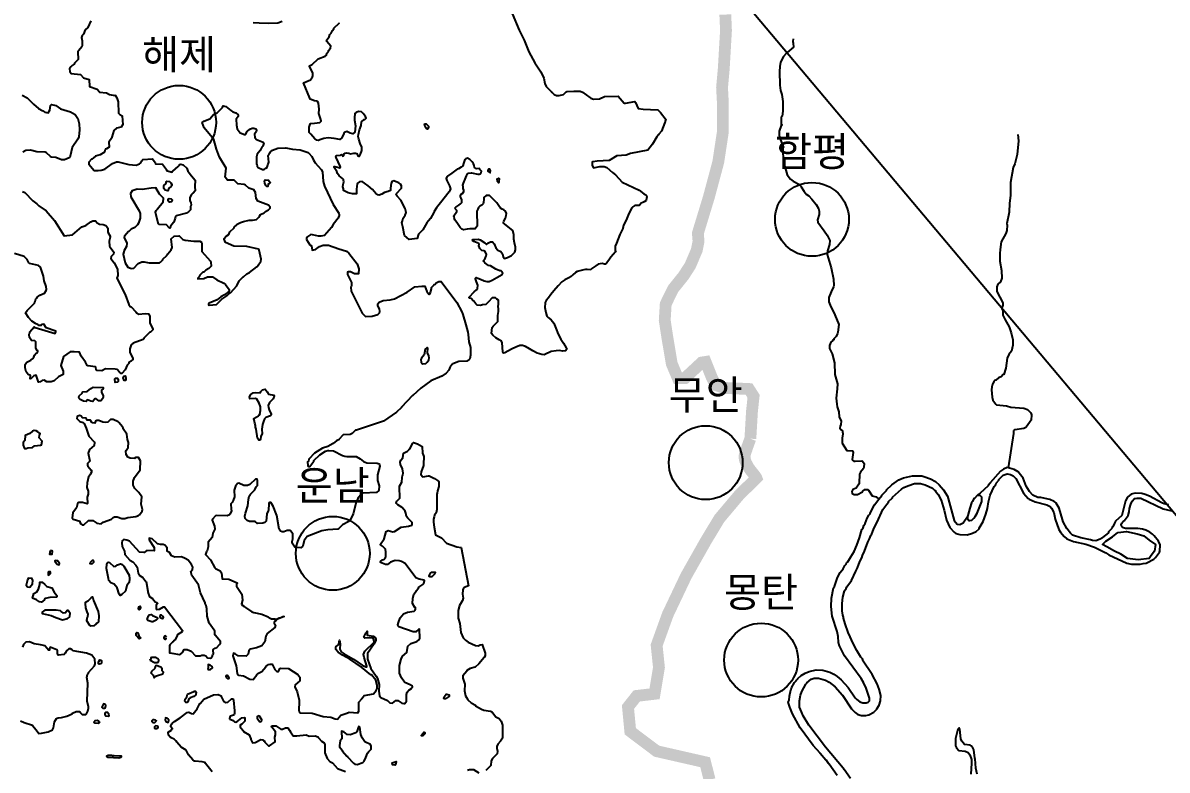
# Model space of a CAD drawing. Header units: millimetres. Extents: x -19392 to 580976, y -49129 to 736091.
# Drawn here: x 129268 to 168029, y 155835 to 181143 of the extents above; entities that cross this region are included whole.
import ezdxf
from ezdxf.enums import TextEntityAlignment as Align

# ---------------------------------------------------------------- set-up
doc = ezdxf.new("R2010")
doc.units = ezdxf.units.MM
for name, color, linetype in [('2121', 7, 'Continuous'), ('2122', 7, 'Continuous'), ('2411', 7, 'Continuous'), ('AWS', 4, 'Continuous'), ('AWS명', 2, 'Continuous'), ('MAIN-RIVER', 5, 'Continuous'), ('티센', 6, 'Continuous')]:
    doc.layers.add(name, color=color, linetype=linetype)
doc.styles.get("Standard").update_dxf_attribs({"font": ''})
doc.styles.get('Standard').set_extended_font_data('Gulim')

msp = doc.modelspace()

# ---------------------------------------------------------------- linework, layer by layer
at = {"layer": '2121', "color": 7}
for points in [[(145845, 181460), (146080, 180893), (146246, 180558), (146412, 180157), (146612, 179788), (146812, 179487), (146912, 179273), (146945, 179095), (146989, 178992), (147165, 178818), (147172, 178799), (147190, 178793), (147262, 178716), (147344, 178684), (147437, 178684), (147581, 178722), (147670, 178812), (147694, 178821), (147932, 178830), (148144, 178826), (148225, 178795), (148477, 178612), (148513, 178590), (148600, 178562), (148800, 178575), (148975, 178655), (149431, 178657), (149642, 178429), (149686, 178429), (149993, 178484), (150024, 178446), (150111, 178246), (150279, 178221), (150773, 178201), (150873, 178104), (151060, 177862), (151029, 177819), (151022, 177781), (151022, 177781), (151010, 177769), (150897, 177475), (150809, 177369), (150802, 177349), (150739, 177283), (150602, 177033), (150438, 176833), (149852, 176722), (149702, 176660), (149388, 176636), (149132, 176477), (148726, 176458), (148576, 176441), (148551, 176420), (148550, 176315), (148600, 176238), (148813, 176275), (148963, 176275), (149044, 176250), (149237, 176075), (149343, 175992), (149567, 175748), (150148, 175479), (150304, 175349), (150372, 175321), (150393, 175295), (150403, 175253), (150403, 175253), (150403, 175253), (150386, 175133), (150374, 175111), (150315, 175085), (150267, 175058), (150216, 175036), (150165, 174978), (150136, 174954), (149995, 174957), (149932, 174918), (149893, 174879), (149800, 174683), (149710, 174458), (149617, 174289), (149617, 174289), (149593, 174180), (149593, 174180), (149490, 173974), (149373, 173679), (149327, 173579), (149336, 173443), (149353, 173407), (149339, 173383), (149261, 173303), (149185, 173211), (149120, 173104), (149037, 173003), (148993, 172971), (148969, 172969), (148894, 172996), (148826, 172984), (148760, 172974), (148678, 172914), (148547, 172822), (148491, 172781), (148386, 172793), (148331, 172791), (148265, 172777), (148139, 172741), (148047, 172724), (147993, 172690), (147901, 172615), (147843, 172550), (147760, 172513), (147629, 172436), (147527, 172371), (147405, 172232), (147249, 172072), (147151, 171949), (147068, 171835), (146998, 171735), (146957, 171668), (146957, 171611), (146954, 171544), (146951, 171502), (146951, 171502), (146987, 171329), (147012, 171208), (147061, 171161), (147167, 171081), (147249, 170973), (147318, 170802), (147398, 170600), (147493, 170427), (147578, 170295), (147670, 170138), (147693, 170089), (147655, 170037), (147551, 170019), (147448, 170048), (147329, 170030), (147159, 170010), (147097, 169984), (147014, 169941), (146932, 169905), (146844, 169907), (146684, 169962), (146547, 170032), (146426, 170105), (146292, 170182), (146194, 170211), (146101, 170214), (145970, 170163), (145846, 170098), (145696, 170021), (145598, 169965), (145598, 169965), (145538, 169957), (145523, 170006), (145508, 170308), (145477, 170363), (145397, 170412), (145294, 170471), (145186, 170562), (145145, 170624), (145161, 170823), (145202, 170872), (145360, 171031), (145361, 171233), (145382, 171372), (145379, 171465), (145372, 171517), (145372, 171517), (145372, 171517), (145382, 171643), (145375, 171746), (145326, 171791), (145275, 171827), (145164, 171827), (145045, 171693), (144954, 171600), (144838, 171590), (144768, 171575), (144657, 171581), (144608, 171622), (144539, 171715), (144523, 171728), (144456, 171808), (144402, 171819), (144382, 171837), (144376, 171845), (144387, 171857), (144558, 172035), (144630, 172102), (144666, 172148), (144666, 172148), (144680, 172262), (144638, 172376), (144603, 172474), (144600, 172500), (144621, 172518), (144677, 172497), (144773, 172458), (144894, 172401), (144979, 172383), (145059, 172382), (145168, 172426), (145328, 172518), (145501, 172619), (145524, 172668), (145501, 172709), (145468, 172740), (145421, 172745), (145292, 172805), (145110, 172917), (145040, 172930), (144916, 173013), (144878, 173056), (144873, 173100), (144924, 173165), (144963, 173258), (144974, 173301), (144930, 173395), (144886, 173428), (144814, 173436), (144752, 173501), (144711, 173594), (144711, 173594), (144724, 173643), (144709, 173666), (144546, 173744), (144500, 173773), (144510, 173801), (144565, 173811), (144694, 173821), (144763, 173795), (144918, 173689), (144975, 173640), (145042, 173689), (145114, 173727), (145181, 173732), (145233, 173662), (145284, 173523), (145359, 173442), (145454, 173398), (145511, 173321), (145541, 173215), (145580, 173166), (145681, 173194), (145825, 173263), (145929, 173379), (145955, 173451), (145955, 173547), (145922, 173689), (145901, 173821), (145902, 173960), (145863, 174112), (145820, 174144), (145820, 174144), (145583, 174338), (145552, 174358), (145544, 174384), (145562, 174431), (145619, 174531), (145638, 174622), (145653, 174691), (145615, 174764), (145563, 174813), (145504, 174834), (145447, 174865), (145396, 174942), (145321, 175043), (145198, 175172), (145077, 175292), (144958, 175297), (144888, 175228), (144878, 175166), (144872, 175067), (144859, 175018), (144815, 174970), (144743, 174931), (144704, 174892), (144678, 174830), (144650, 174766), (144650, 174766), (144656, 174257), (144612, 174196), (144584, 174172), (144403, 174165), (144320, 174160), (144191, 174137), (144132, 174156), (144078, 174218), (143988, 174352), (143906, 174471), (143875, 174556), (143870, 174613), (143966, 174750), (143971, 174783), (143919, 174837), (143917, 174876), (143930, 174899), (144031, 174969), (144098, 175015), (144134, 175059), (144134, 175149), (144119, 175201), (144096, 175250), (144091, 175284), (144119, 175338), (144166, 175379), (144200, 175428), (144208, 175482), (144187, 175529), (144179, 175593), (144174, 175645), (144174, 175645), (144193, 175717), (144250, 175851), (144299, 175965), (144335, 176032), (144359, 176055), (144462, 176068), (144679, 176021), (144728, 176015), (144759, 176028), (144795, 176072), (144803, 176121), (144764, 176167), (144736, 176206), (144633, 176201), (144596, 176217), (144571, 176243), (144550, 176307), (144530, 176367), (144489, 176442), (144411, 176514), (144329, 176556), (144270, 176540), (144236, 176520), (144218, 176453), (144194, 176375), (144171, 176306), (144119, 176252), (144026, 176205), (143982, 176185), (143795, 176058), (143651, 175948), (143627, 175931), (143604, 175877), (143627, 175807), (143717, 175629), (143757, 175525), (143730, 175471), (143703, 175418), (143414, 175049), (143283, 174878), (143195, 174751), (143185, 174724), (143134, 174620), (143080, 174513), (143013, 174436), (142956, 174369), (142956, 174369), (142816, 174133), (142671, 173988), (142623, 173838), (142359, 173806), (142193, 173940), (142144, 174235), (142107, 174375), (142107, 174375), (142128, 174435), (142155, 174529), (142155, 174529), (142219, 174636), (142256, 174723), (142219, 174854), (142066, 175136), (141945, 175278), (141908, 175318), (141929, 175365), (142097, 175546), (142097, 175626), (142057, 175677), (142003, 175727), (141910, 175758), (141832, 175788), (141779, 175771), (141742, 175714), (141721, 175540), (141718, 175466), (141647, 175433), (141519, 175393), (141425, 175343), (141335, 175313), (141288, 175316), (141221, 175363), (141114, 175498), (140967, 175629), (140843, 175717), (140762, 175767), (140668, 175757), (140628, 175727), (140615, 175717), (140594, 175680), (140594, 175680), (140578, 175617), (140567, 175496), (140570, 175358), (140547, 175348), (140439, 175348), (140285, 175382), (140151, 175450), (140128, 175463), (140124, 175520), (140111, 175591), (140121, 175668), (140135, 175755), (140132, 175816), (140132, 175839), (140095, 175869), (139985, 175960), (139931, 176038), (139905, 176108), (139811, 176243), (139808, 176259), (139818, 176276), (139831, 176283), (139975, 176242), (140002, 176229), (140016, 176239), (140026, 176269), (140019, 176292), (139882, 176585), (139866, 176615), (139882, 176642), (139896, 176655), (139896, 176655), (140023, 176661), (140043, 176678), (140070, 176681), (140097, 176641), (140120, 176628), (140141, 176651), (140144, 176678), (140154, 176705), (140181, 176728), (140245, 176741), (140305, 176735), (140369, 176711), (140423, 176724), (140480, 176734), (140530, 176731), (140577, 176714), (140617, 176643), (140647, 176633), (140674, 176633), (140704, 176693), (140748, 176824), (140755, 176928), (140695, 177062), (140645, 177203), (140625, 177297), (140642, 177361), (140676, 177522), (140727, 177673), (140744, 177790), (140825, 177871), (140825, 177871), (140855, 177872), (140895, 177916), (140869, 177976), (140795, 178074), (140741, 178134), (140634, 178138), (140554, 178111), (140510, 178078), (140496, 177930), (140496, 177848), (140496, 177848), (140539, 177653), (140515, 177442), (140448, 177388), (140354, 177412), (140237, 177469), (140166, 177433), (140139, 177396), (140075, 177248), (140005, 177195), (139810, 177226), (139612, 177253), (139468, 177230), (139327, 177177), (139280, 177163), (139230, 177167), (139159, 177221), (139086, 177295), (139026, 177375), (138969, 177432), (138966, 177530), (138969, 177610), (138983, 177684), (139006, 177734), (139143, 177742), (139330, 177767), (139368, 177817), (139362, 177874), (139294, 178073), (139306, 178217), (139282, 178424), (139251, 178483), (139239, 178489), (139145, 178499), (139001, 178558), (138992, 178598), (138771, 179118), (139009, 179212), (139084, 179311), (139091, 179355), (139085, 179455), (138973, 179661), (138973, 179687), (139067, 179730), (139267, 179923), (139511, 180017), (139549, 180050), (139555, 180097), (139622, 180189), (139622, 180207), (139685, 180282), (139700, 180350), (139568, 180507), (139556, 180528), (139563, 180573), (139563, 180573), (139638, 180672), (139668, 180745), (139709, 180798), (139751, 180885), (139803, 180937), (139807, 180966), (139982, 181133), (139982, 181146)], [(131565, 181211), (131465, 180987), (131382, 180904), (131320, 180762), (131320, 180762), (131277, 180718), (131251, 180643), (131274, 180533), (131278, 180375), (131270, 180337), (131159, 180213), (131126, 180162), (131137, 179908), (131022, 179778), (131005, 179744), (130937, 179704), (130893, 179660), (130849, 179588), (130861, 179494), (130905, 179431), (131223, 179394), (131323, 179280), (131511, 179230), (131523, 178990), (131784, 178898), (131865, 178807), (131865, 178795), (132096, 178779), (132203, 178722), (132384, 178685), (132396, 178690), (132396, 178690), (132396, 178690), (132450, 178608), (132496, 178465), (132507, 178090), (132551, 178044), (132632, 177996), (132647, 177840), (132647, 177840), (132656, 177703), (132594, 177615), (132439, 177577), (132349, 177503), (132280, 177272), (132280, 177248), (132180, 177098), (132186, 176936), (132104, 176873), (132067, 176870), (132055, 176855), (132035, 176767), (131890, 176678), (131729, 176624), (131658, 176577), (131606, 176529), (131592, 176527), (131504, 176424), (131503, 176356), (131684, 176142), (131814, 176139), (131918, 176156), (132047, 176192), (132303, 176379), (132434, 176441), (132499, 176434), (132499, 176434), (132853, 176352), (133103, 176326), (133222, 176364), (133265, 176401), (133295, 176474), (133329, 176517), (133660, 176541), (133747, 176415), (133765, 176366), (133997, 176362), (134130, 176173), (134134, 176143), (134314, 176086), (134333, 176117), (134346, 176117), (134530, 176278), (134571, 176324), (134578, 176348), (134615, 176357), (134703, 176335), (134827, 176220), (134853, 176125), (134908, 176050), (134908, 176038), (134921, 176035), (135101, 175816), (135091, 175602), (135100, 175453), (135037, 175377), (135025, 175377), (134975, 175329), (134975, 175329), (134925, 175228), (134925, 175122), (134962, 175047), (134968, 174979), (134962, 174931), (134949, 174919), (134943, 174816), (134880, 174741), (134811, 174700), (134461, 174605), (134436, 174580), (134430, 174529), (134385, 174399), (134312, 174318), (134263, 174249), (134241, 174193), (134228, 174196), (134129, 174306), (133879, 174316), (133860, 174331), (133767, 174673), (133761, 174731), (133786, 174794), (133824, 174831), (133824, 174844), (134025, 175081), (134036, 175179), (134031, 175206), (133900, 175344), (133775, 175556), (133613, 175544), (133313, 175502), (133144, 175514), (132970, 175455), (132913, 175359), (132925, 175246), (133206, 174777), (133236, 174683), (133236, 174533), (133179, 174358), (133148, 174302), (133060, 174215), (132941, 174153), (132858, 174073), (132846, 174073), (132709, 173922), (132697, 173878), (132784, 173678), (132783, 173572), (132696, 173435), (132670, 173310), (132732, 173016), (132826, 172872), (132910, 172834), (132963, 172825), (133032, 172833), (133176, 172999), (133295, 173052), (133379, 173046), (133551, 173014), (133894, 173016), (133894, 173016), (133929, 173035), (134006, 173118), (134012, 173137), (134139, 173265), (134139, 173278), (134171, 173301), (134179, 173323), (134290, 173455), (134320, 173530), (134296, 173824), (134396, 173914), (134559, 173936), (134684, 173811), (134770, 173786), (135059, 173748), (135259, 173750), (135314, 173712), (135333, 173672), (135333, 173396), (135613, 173087), (135638, 173040), (135644, 172902), (135562, 172827), (135463, 172773), (135394, 172703), (135368, 172703), (135262, 172597), (135231, 172529), (135199, 172497), (135199, 172479), (135393, 172487), (135393, 172487), (135524, 172546), (135687, 172540), (135836, 172439), (136080, 172332), (136130, 172279), (136253, 172109), (136261, 172079), (136242, 172044), (136097, 171930), (135972, 171864), (135847, 171765), (135584, 171652), (135559, 171615), (135559, 171597), (135584, 171587), (135704, 171588), (135822, 171608), (136010, 171783), (136180, 171897), (136229, 171950), (136304, 171995), (136511, 172237), (136592, 172407), (136731, 172547), (136743, 172547), (136860, 172640), (136944, 172690), (137190, 172877), (137259, 172957), (137259, 172970), (137331, 173066), (137331, 173066), (137338, 173142), (137270, 173448), (137245, 173479), (136858, 173574), (136414, 173582), (136134, 173707), (136134, 173707), (136084, 173820), (136084, 173845), (136159, 173917), (136240, 173976), (136284, 174070), (136428, 174200), (136428, 174225), (136510, 174306), (136529, 174312), (136529, 174325), (136635, 174387), (136744, 174418), (136938, 174457), (137050, 174459), (137179, 174479), (137266, 174560), (137279, 174601), (137317, 174657), (137439, 174715), (137482, 174751), (137592, 174809), (137649, 174866), (137649, 174903), (137592, 174972), (137231, 175104), (137174, 175192), (137144, 175398), (137094, 175492), (136919, 175542), (136813, 175649), (136813, 175649), (136763, 175671), (136544, 175693), (136420, 175813), (136195, 175819), (136126, 175912), (136152, 176220), (135934, 176595), (135828, 176869), (135736, 177195), (135412, 177592), (135337, 177771), (135394, 177814), (135600, 177889), (135725, 178039), (135738, 178039), (135763, 178067), (135844, 178095), (136033, 178282), (136058, 178331), (136145, 178313), (136307, 178174), (136377, 178133), (136482, 178093), (136563, 178024), (136556, 177973), (136494, 177887), (136500, 177675), (136530, 177556), (136630, 177423), (136780, 177364), (136811, 177361), (136811, 177361), (136861, 177461), (136955, 177545), (137036, 177579), (137089, 177575), (137155, 177554), (137186, 177494), (137175, 177454), (137117, 177373), (137130, 177266), (137185, 177191), (137410, 177100), (137435, 177069), (137396, 176969), (137361, 176933), (137301, 176822), (137203, 176691), (137178, 176610), (137177, 176354), (137190, 176360), (137202, 176291), (137243, 176243), (137383, 176175), (137446, 176178), (137502, 176225), (137527, 176235), (137554, 176292), (137565, 176351), (137578, 176363), (137596, 176428), (137572, 176646), (137597, 176671), (137597, 176671), (137628, 176740), (137647, 176747), (137659, 176775), (137722, 176831), (137903, 176902), (138173, 176914), (138173, 176914), (138404, 176863), (138666, 176838), (138928, 176756), (138959, 176734), (139053, 176621), (139109, 176493), (139165, 176408), (139371, 176173), (139414, 176098), (139438, 175773), (139487, 175611), (139780, 174994), (139966, 174693), (139982, 174641), (139981, 174592), (139969, 174592), (139947, 174528), (139778, 174310), (139728, 174210), (139491, 173945), (139362, 173919), (139277, 173918), (139079, 173970), (139027, 173975), (138891, 173880), (138871, 173856), (138871, 173807), (138989, 173628), (139045, 173593), (139070, 173449), (139070, 173449), (139176, 173462), (139316, 173570), (139439, 173617), (139619, 173617), (139973, 173490), (140231, 173411), (140307, 173340), (140307, 173340), (140307, 173340), (140587, 172983), (140643, 172809), (140642, 172646), (140498, 172646), (140361, 172709), (140299, 172709), (140267, 172697), (140267, 172622), (140404, 172346), (140404, 172252), (140391, 172203), (140379, 172190), (140391, 172059), (140391, 172059), (140764, 171314), (140858, 171208), (140871, 171202), (141095, 171207), (141289, 171263), (141351, 171319), (141364, 171363), (141346, 171457), (141290, 171557), (141290, 171625), (141340, 171679), (141478, 171744), (141709, 171758), (141852, 171802), (142285, 172022), (142548, 172204), (142779, 172231), (142879, 172231), (142953, 172043), (143022, 171952), (143040, 171952), (143072, 172015), (143110, 172134), (143115, 172184), (143203, 172270), (143203, 172283), (143229, 172295), (143266, 172336), (143360, 172389), (143441, 172386), (143964, 171675), (143964, 171675), (144138, 171362), (144176, 171263), (144274, 170921), (144337, 170669), (144355, 170587), (144374, 170343), (144436, 170143), (144435, 169893), (144407, 169766), (144391, 169737), (144309, 169688), (144041, 169676), (143834, 169598), (143809, 169570), (143790, 169563), (143790, 169551), (143759, 169520), (143727, 169472), (143696, 169376), (143608, 169277), (143458, 169177), (143090, 169022), (142751, 168773), (142482, 168526), (142470, 168526), (142096, 168132), (142091, 168114), (141925, 167953), (141483, 167653), (140566, 167343), (140541, 167344), (140428, 167239), (140352, 167203), (140115, 167187), (139969, 167033), (139969, 167020), (139906, 166996), (139780, 166898), (139597, 166793), (139421, 166734), (139144, 166575), (138960, 166371), (138941, 166296), (138915, 166272), (138926, 166152), (138944, 166114), (138994, 166123), (139128, 166294), (139128, 166318), (139331, 166516), (139520, 166632), (139520, 166632), (139601, 166659), (139634, 166660), (139795, 166654), (140099, 166496), (140175, 166471), (140242, 166460), (140561, 166462), (140689, 166383), (140809, 166291), (140920, 166246), (141270, 166228), (141339, 166203), (141351, 166181), (141357, 166127), (141284, 165835), (141276, 165647), (141335, 165459), (141321, 165304), (141251, 165232), (140789, 165210), (140750, 165185), (140717, 165170), (140624, 165069), (140618, 165031), (140556, 164909), (140461, 164515), (140371, 164322), (140314, 164254), (140094, 164138), (139967, 164015), (139935, 163997), (139935, 163997), (139598, 163976), (139391, 163941), (138895, 163748), (138793, 163611), (138747, 163424), (138684, 163366), (138557, 163371), (138478, 163390), (138393, 163516), (138387, 163573), (138413, 163666), (138415, 163835), (138335, 163936), (138311, 163949), (138223, 163956), (138110, 163908), (138047, 163909), (137997, 163931), (137955, 163991), (137867, 164454), (137746, 164774), (137673, 164894), (137623, 164895), (137604, 164864), (137588, 164627), (137575, 164614), (137537, 164514), (137509, 164265), (137464, 164219), (137402, 164201), (137221, 164191), (137221, 164191), (137134, 164257), (136940, 164260), (136865, 164286), (136818, 164332), (136797, 164355), (136786, 164431), (136804, 164536), (136884, 164786), (136909, 165001), (136939, 165110), (136977, 165184), (137122, 165326), (137174, 165426), (137212, 165475), (137218, 165640), (137202, 165684), (137146, 165688), (136956, 165510), (136874, 165473), (136750, 165475), (136588, 165548), (136538, 165545), (136468, 165453), (136423, 165322), (136432, 165091), (136393, 164961), (136357, 164898), (136316, 164855), (136327, 164668), (136339, 164611), (136294, 164512), (136294, 164512), (136262, 164481), (136186, 164451), (135843, 164461), (135793, 164444), (135691, 164333), (135685, 164304), (135763, 164100), (135768, 163994), (135704, 163858), (135677, 163714), (135550, 163554), (135543, 163528), (135548, 163397), (135507, 163260), (135489, 163234), (135457, 163136), (135618, 162959), (135770, 162691), (135795, 162663), (135950, 162583), (135993, 162517), (136015, 162316), (136240, 162301), (136526, 162182), (136532, 162153), (136506, 162117), (136506, 162060), (136690, 161796), (136706, 161595), (136679, 161464), (136710, 161414), (136710, 161414), (136728, 161407), (136741, 161384), (136775, 161371), (136804, 161340), (137020, 161197), (137097, 161173), (137368, 161118), (137579, 161026), (137595, 161006), (137685, 160957), (137799, 160956), (137849, 160952), (137856, 160952), (137903, 160965), (137949, 160987), (137956, 160990), (138002, 161009), (138049, 161027), (138075, 161038), (138117, 161040), (137865, 160939), (137847, 160904), (137790, 160869), (137783, 160850), (137784, 160809), (137826, 160749), (137800, 160663), (137541, 160466), (137502, 160373), (137469, 160179), (137360, 160046), (137360, 160046), (137187, 159973), (136972, 159936), (136921, 159874), (136901, 159761), (136831, 159691), (136556, 159700), (136457, 159774), (136401, 159793), (136381, 159700), (136465, 159430), (136496, 159367), (136530, 159110), (136567, 159054), (136747, 159033), (136952, 158915), (137065, 158904), (137191, 159065), (137192, 159077), (137224, 159105), (137362, 159175), (137501, 159329), (137501, 159342), (137590, 159415), (137642, 159426), (137715, 159423), (137800, 159245), (137875, 159171), (137931, 159180), (137976, 159273), (137994, 159292), (138270, 159282), (138270, 159282), (138585, 159078), (138652, 158987), (138651, 158858), (138493, 158723), (138486, 158654), (138565, 158484), (138624, 158209), (138630, 158152), (138620, 157865), (138625, 157815), (138656, 157771), (139068, 157759), (139441, 157655), (139704, 157627), (139850, 157571), (139921, 157555), (140042, 157697), (140242, 157769), (140319, 157793), (140618, 157780), (140650, 157826), (140647, 158139), (140755, 158244), (140766, 158276), (140831, 158367), (141144, 158420), (141240, 158531), (141265, 158594), (141273, 158712), (141219, 158879), (141074, 159059), (141074, 159059), (141059, 159062), (140736, 159323), (140341, 159588), (140093, 159731), (139952, 159830), (139874, 159918), (139865, 160011), (139933, 160068), (139947, 160075), (139976, 160112), (139996, 160234), (140013, 160110), (140005, 159932), (140050, 159842), (140147, 159770), (140314, 159683), (140467, 159587), (140757, 159387), (140888, 159332), (140925, 159329), (140925, 159354), (140826, 159647), (140812, 159755), (140851, 159861), (141165, 160166), (141156, 160244), (141113, 160301), (141013, 160320), (140856, 160308), (140819, 160339), (140885, 160477), (140885, 160477), (140929, 160543), (140926, 160410), (141132, 160370), (141185, 160334), (141225, 160281), (141224, 160237), (141171, 160114), (140937, 159784), (140941, 159597), (141051, 159275), (141234, 159021), (141277, 158937), (141336, 158736), (141321, 158505), (141350, 158354), (141399, 158296), (141616, 158198), (141696, 158113), (141790, 158106), (141898, 158191), (141967, 158197), (142103, 158107), (142172, 158088), (142209, 158088), (142266, 158167), (142261, 158395), (142283, 158480), (142337, 158542), (142433, 158597), (142446, 158622), (142472, 158640), (142472, 158640), (142472, 158665), (142461, 158681), (142387, 158726), (142212, 158800), (142212, 158812), (142199, 158816), (142089, 158964), (142022, 159121), (142025, 159377), (142083, 159598), (142123, 159694), (142275, 159818), (142309, 160029), (142410, 160128), (142611, 160194), (142668, 160234), (142718, 160300), (142707, 160612), (142669, 160600), (142578, 160513), (142491, 160515), (141999, 160683), (141977, 160709), (141969, 160752), (141988, 160833), (142052, 160995), (142161, 161124), (142299, 161186), (142524, 161220), (142559, 161254), (142569, 161288), (142569, 161288), (142563, 161345), (142551, 161345), (142471, 161477), (142473, 161652), (142506, 161789), (142592, 161900), (142592, 161912), (142666, 161999), (142684, 162036), (142817, 162116), (142855, 162156), (142875, 162253), (142856, 162268), (142687, 162299), (142583, 162344), (142220, 162830), (142090, 162900), (142015, 162926), (141878, 162934), (141721, 162874), (141620, 162800), (141551, 162801), (141383, 162866), (141383, 162903), (141447, 162952), (141498, 162970), (141556, 163037), (141567, 163063), (141565, 163212), (141547, 163314), (141447, 163418), (141447, 163418), (141385, 163466), (141385, 163485), (141506, 163663), (141578, 163911), (141594, 163929), (141640, 163947), (141802, 163910), (141853, 163915), (142080, 164065), (142336, 164097), (142443, 164132), (142455, 164145), (142450, 164217), (142306, 164367), (142259, 164429), (142242, 164541), (142218, 164601), (142113, 164731), (141975, 164820), (141921, 164867), (141915, 164899), (141935, 164945), (142042, 165044), (142023, 165432), (142029, 165456), (142106, 165587), (142117, 165745), (142132, 165815), (142144, 165827), (142152, 165891), (142124, 166037), (142124, 166037), (142057, 166181), (142045, 166268), (142072, 166337), (142135, 166411), (142156, 166573), (142300, 166640), (142351, 166689), (142351, 166702), (142376, 166714), (142479, 166912), (142498, 166931), (142635, 166886), (142790, 166790), (142805, 166571), (142848, 166452), (142844, 166196), (142837, 166152), (142760, 165941), (142752, 165848), (142820, 165771), (143011, 165806), (143027, 165800), (143213, 165710), (143343, 165616), (143362, 165590), (143353, 165437), (143312, 165289), (143305, 165220), (143287, 165178), (143293, 164665), (143267, 164553), (143267, 164553), (143217, 164473), (143196, 164417), (143183, 164329), (143181, 164230), (143198, 164061), (143245, 163803), (143450, 163702), (143616, 163518), (143964, 163401), (144114, 163380), (144366, 162077), (144221, 162023), (144190, 161992), (144170, 161944), (144163, 161799), (144186, 161654), (144157, 161579), (144064, 161412), (144018, 161245), (144014, 160976), (144069, 160800), (144101, 160500), (144180, 160318), (144267, 160234), (144356, 160166), (144602, 160050), (144690, 160049), (144759, 160082), (144827, 160085), (144933, 159794), (144923, 159708), (144923, 159708), (144891, 159653), (144708, 159437), (144593, 159325), (144417, 159274), (144304, 159207), (144304, 159185), (144170, 159030), (144169, 158949), (144236, 158749), (144233, 158524), (144262, 158354), (144292, 158289), (144341, 158216), (144458, 158109), (144597, 158033), (144603, 158017), (144805, 157899), (144880, 157866), (145111, 157835), (145142, 157822), (145156, 157794), (145176, 157783), (145290, 157642), (145401, 157587), (145469, 157495), (145511, 157352), (145518, 156920), (145451, 156821), (145359, 156716), (145326, 156635), (145326, 156578), (145326, 156578), (145348, 156478), (145336, 156391), (145171, 156231), (145133, 156150), (145124, 155994), (144946, 155817)], [(138046, 181187), (137906, 181133), (137589, 181122), (137267, 181133), (137068, 181144)], [(144722, 155728), (144548, 155846), (144392, 155848), (144335, 155824)]]:
    msp.add_lwpolyline(points, dxfattribs=at)
at = {"layer": '2122', "color": 7}
for points in [[(129241, 178690), (129416, 178609), (129475, 178553), (129475, 178553), (129622, 178387), (129797, 178247), (129949, 178165), (129949, 178165), (130008, 178122), (130120, 178102), (130183, 178190), (130202, 178340), (130240, 178377), (130383, 178346), (130539, 178232), (130884, 178132), (131038, 178038), (131135, 177907), (131174, 177728), (131186, 177519), (131186, 177519), (131162, 177282), (131124, 177208), (130942, 176926), (130872, 176632), (130854, 176588), (130835, 176570), (130679, 176508), (130576, 176508), (130385, 176583), (130238, 176596), (130204, 176615), (130073, 176740), (130018, 176759), (129742, 176773), (129524, 176835), (129368, 176823), (129261, 176762)], [(142874, 177721), (142930, 177727), (143005, 177646), (143011, 177599), (142973, 177546), (142936, 177552), (142892, 177621), (142874, 177721), (142874, 177721)], [(145022, 176171), (145016, 176126), (145060, 176084), (145095, 176068), (145108, 176132), (145089, 176183), (145045, 176193), (145032, 176180), (145022, 176171), (145022, 176171)], [(134287, 175607), (134213, 175543), (134175, 175456), (134088, 175474), (134038, 175537), (134038, 175635), (134107, 175693), (134132, 175771), (134145, 175783), (134233, 175774), (134283, 175722), (134314, 175667), (134314, 175630), (134287, 175607), (134287, 175607)], [(137608, 175695), (137581, 175678), (137563, 175603), (137532, 175606), (137512, 175619), (137463, 175701), (137457, 175788), (137476, 175822), (137588, 175815), (137645, 175735), (137644, 175722), (137608, 175695), (137608, 175695)], [(145381, 175729), (145343, 175774), (145337, 175856), (145356, 175859), (145381, 175884), (145400, 175877), (145395, 175765), (145381, 175729), (145381, 175729)], [(129251, 175436), (129339, 175399), (129601, 175117), (129738, 175017), (129812, 174941), (130056, 174778), (130336, 174453), (130666, 173933), (130954, 173963), (131266, 174232), (131404, 174281), (131567, 174406), (131636, 174437), (131730, 174436), (131785, 174374), (131867, 174330), (131987, 174314), (132073, 174283), (132104, 174255), (132141, 174186), (132141, 174054), (132222, 173917), (132222, 173880), (132190, 173748), (132203, 173586), (132221, 173545), (132221, 173545), (132346, 173379), (132339, 173304), (132258, 173229), (132252, 173167), (132357, 173020), (132469, 172804), (132481, 172586), (132456, 172492), (132736, 171941), (132854, 171603), (132903, 171541), (132935, 171525), (133097, 171356), (133097, 171343), (133122, 171330), (133122, 171318), (133196, 171277), (133415, 171302), (133528, 171289), (133565, 171214), (133565, 170977), (133670, 170782), (133670, 170745), (133588, 170670), (133570, 170664), (133369, 170464), (133369, 170439), (133348, 170420), (133001, 170296), (132938, 170234), (132894, 170103), (132894, 170103), (132889, 169979), (132993, 169791), (132993, 169728), (132971, 169723), (132938, 169687), (132861, 169635), (132861, 169610), (132798, 169548), (132729, 169391), (132617, 169267), (132598, 169269), (132539, 169310), (132467, 169399), (132398, 169417), (132072, 169429), (131942, 169355), (131786, 169365), (131755, 169388), (131736, 169482), (131724, 169494), (131467, 169526), (131443, 169538), (131388, 169655), (131238, 169854), (131187, 169985), (131001, 170006), (130866, 170001), (130866, 170001), (130645, 169848), (130555, 169535), (130636, 169346), (130636, 169234), (130479, 169160), (130329, 169022), (130229, 168985), (130079, 168986), (129992, 169042), (129923, 169035), (129853, 168986), (129798, 168977), (129717, 169208), (129636, 169190), (129551, 169093), (129520, 169087), (129523, 169205), (129442, 169237), (129374, 169325), (129342, 169459), (129340, 169531), (129349, 169574), (129386, 169637), (129406, 169656), (129537, 169724), (129606, 169780), (129643, 169818), (129656, 169893), (129722, 169958), (129763, 169974), (129775, 170033), (129756, 170043), (129756, 170043), (129701, 170124), (129707, 170230), (129701, 170346), (129670, 170377), (129557, 170386), (129489, 170487), (129483, 170593), (129489, 170631), (129508, 170649), (129508, 170674), (129646, 170852), (129652, 170830), (129684, 170830), (130358, 170622), (130383, 170681), (130383, 170700), (130355, 170716), (130052, 170810), (129978, 170936), (129915, 170923), (129890, 170892), (129821, 170892), (129773, 170927), (129701, 170955), (129696, 170966), (129572, 171036), (129453, 171167), (129360, 171324), (129412, 171397), (129661, 171654), (129668, 171691), (129668, 171691), (129686, 171710), (129705, 171793), (129749, 171835), (129749, 171848), (129837, 171923), (129999, 171991), (130062, 172079), (130068, 172116), (130056, 172210), (129988, 172404), (129969, 172567), (129869, 172873), (129792, 172926), (129495, 172998), (129472, 173017), (129408, 173131), (129314, 173230), (128989, 173337)], [(134261, 175084), (134312, 175093), (134337, 175142), (134300, 175173), (134219, 175180), (134181, 175158), (134181, 175139), (134225, 175080), (134261, 175084), (134261, 175084)], [(143017, 169867), (142979, 169972), (142986, 170121), (142970, 170137), (142951, 170137), (142898, 170097), (142867, 169903), (142773, 169785), (142754, 169741), (142760, 169647), (142790, 169609), (142822, 169591), (142917, 169612), (142966, 169653), (143016, 169731), (143035, 169793), (143017, 169867), (143017, 169867)], [(132497, 169039), (132497, 168992), (132478, 168973), (132391, 168964), (132379, 169086), (132403, 169108), (132473, 169114), (132496, 169075), (132497, 169039), (132497, 169039)], [(132754, 169112), (132760, 169047), (132747, 169035), (132697, 169035), (132666, 169123), (132673, 169161), (132686, 169176), (132729, 169185), (132754, 169112), (132754, 169112)], [(131570, 168334), (131452, 168373), (131408, 168323), (131321, 168326), (131214, 168383), (131171, 168423), (131167, 168467), (131178, 168508), (131278, 168607), (131290, 168645), (131446, 168663), (131571, 168763), (131647, 168800), (131991, 168799), (131984, 168750), (131928, 168705), (131927, 168637), (131987, 168509), (131990, 168472), (131978, 168425), (131908, 168344), (131845, 168344), (131752, 168412), (131702, 168406), (131633, 168319), (131570, 168334), (131570, 168334)], [(137168, 167381), (137146, 167455), (137146, 167507), (137128, 167582), (137099, 167700), (137087, 167718), (137087, 167749), (137250, 167831), (137275, 167855), (137301, 167909), (137301, 167959), (137319, 168011), (137313, 168136), (137276, 168262), (137189, 168399), (137145, 168421), (136951, 168409), (136946, 168477), (136989, 168556), (137064, 168618), (137144, 168624), (137302, 168618), (137320, 168630), (137327, 168653), (137383, 168720), (137470, 168742), (137541, 168650), (137589, 168567), (137764, 168529), (137776, 168501), (137751, 168410), (137751, 168410), (137626, 168286), (137582, 168186), (137587, 168114), (137612, 168032), (137675, 167895), (137675, 167864), (137656, 167830), (137493, 167780), (137450, 167736), (137415, 167642), (137387, 167546), (137367, 167378), (137367, 167378)], [(132669, 167426), (132586, 167526), (132516, 167608), (132500, 167630), (132331, 167708), (132237, 167712), (132150, 167624), (132081, 167612), (131975, 167618), (131837, 167675), (131769, 167675), (131731, 167648), (131700, 167588), (131631, 167594), (131606, 167607), (131563, 167682), (131450, 167691), (131407, 167751), (131288, 167764), (131228, 167834), (131182, 167842), (131107, 167808), (131100, 167740), (131194, 167646), (131307, 167603), (131348, 167578), (131414, 167415), (131414, 167415)], [(129595, 167312), (129499, 167236), (129342, 167169), (129334, 167001), (129283, 166926), (129282, 166845), (129311, 166745), (129324, 166732), (129384, 166732), (129440, 166750), (129599, 166763), (129656, 166819), (129866, 166836), (129894, 166850), (129921, 166974), (129822, 167088), (129832, 167178), (129847, 167205), (129849, 167231), (129777, 167296), (129713, 167327), (129650, 167338), (129595, 167312), (129595, 167312)], [(131414, 167415), (131504, 167145), (131683, 166955), (131694, 166927), (131687, 166833), (131523, 166698), (131483, 166573), (131536, 166298), (131461, 166224), (131460, 166155), (131471, 166127), (131576, 165994), (131589, 165991), (131594, 165929), (131558, 165871), (131558, 165852), (131492, 165767), (131446, 165568), (131437, 165406), (131480, 165280), (131478, 165180), (131446, 165080), (131456, 164868), (131443, 164853), (131282, 164895), (131162, 164894), (131143, 164884), (131118, 164859), (131079, 164716), (130958, 164550), (130937, 164375), (130937, 164375), (130968, 164331), (131192, 164269), (131197, 164231), (131228, 164171), (131278, 164148), (131328, 164145), (131492, 164293), (131642, 164284), (131772, 164198), (131915, 164181), (131985, 164230), (132274, 164339), (132324, 164389), (132369, 164416), (132462, 164418), (132624, 164359), (132717, 164358), (132824, 164394), (133099, 164422), (133181, 164461), (133219, 164486), (133314, 164606), (133321, 164663), (133274, 164839), (133301, 165088), (133197, 165239), (133055, 165372), (133007, 165486), (133009, 165616), (133048, 165741), (133238, 166001), (133238, 166001), (133255, 166306), (133188, 166427), (133088, 166422), (133055, 166391), (132906, 166405), (132825, 166435), (132764, 166519), (132759, 166638), (132766, 166663), (132835, 166756), (132850, 166936), (132814, 167037), (132792, 167213), (132669, 167396), (132669, 167426), (132669, 167426)], [(137367, 167378), (137378, 167228), (137333, 167148), (137313, 167036), (137282, 167008), (137263, 167005), (137213, 167074), (137168, 167381), (137168, 167381)], [(130195, 163211), (130204, 163278), (130248, 163278), (130260, 163247), (130246, 163143), (130184, 163141), (130195, 163211), (130195, 163211)], [(130431, 162927), (130362, 162936), (130350, 162924), (130356, 162892), (130429, 162807), (130498, 162793), (130505, 162837), (130461, 162900), (130456, 162922), (130431, 162927), (130431, 162927)], [(131539, 162829), (131582, 162823), (131623, 162832), (131668, 162879), (131662, 162931), (131618, 162935), (131562, 162880), (131539, 162829), (131539, 162829)], [(132171, 162321), (132102, 162660), (132110, 162810), (132136, 162860), (132160, 162874), (132199, 162872), (132353, 162726), (132422, 162737), (132478, 162793), (132579, 162817), (132610, 162810), (132685, 162740), (132867, 162438), (132881, 162314), (132871, 162194), (132788, 162089), (132742, 161896), (132622, 161781), (132565, 161751), (132547, 161782), (132528, 161792), (132462, 162003), (132364, 162132), (132252, 162177), (132184, 162254), (132171, 162321), (132171, 162321)], [(130124, 162504), (130119, 162449), (130150, 162442), (130203, 162499), (130207, 162538), (130201, 162548), (130139, 162554), (130126, 162542), (130124, 162504), (130124, 162504)], [(143135, 162540), (143235, 162542), (143227, 162479), (143123, 162380), (143052, 162376), (143033, 162394), (143033, 162413), (143072, 162500), (143122, 162540), (143135, 162540), (143135, 162540)], [(129404, 162193), (129383, 162096), (129426, 162039), (129507, 162032), (129590, 162149), (129610, 162261), (129588, 162311), (129580, 162321), (129461, 162338), (129423, 162277), (129404, 162193), (129404, 162193)], [(130016, 162118), (130076, 162055), (130250, 162003), (130323, 161859), (130422, 161744), (130421, 161701), (130409, 161689), (130177, 161680), (130019, 161642), (129996, 161619), (129996, 161606), (129895, 161521), (129826, 161534), (129733, 161604), (129590, 161662), (129636, 161817), (129736, 161869), (129801, 161962), (129842, 162123), (129846, 162202), (129922, 162195), (130016, 162118), (130016, 162118)], [(131450, 161200), (131397, 161332), (131387, 161476), (131394, 161520), (131495, 161574), (131589, 161686), (131589, 161698), (131621, 161701), (131639, 161673), (131656, 161579), (131814, 161204), (131844, 161065), (131829, 160858), (131765, 160796), (131747, 160797), (131747, 160784), (131671, 160720), (131558, 160715), (131533, 160728), (131436, 160888), (131430, 160911), (131458, 161027), (131470, 161040), (131482, 161119), (131450, 161200), (131450, 161200)], [(130396, 161256), (130016, 161247), (129921, 161180), (129920, 161139), (130225, 161066), (130388, 161000), (130611, 160930), (130774, 160968), (130844, 161015), (130863, 161058), (130870, 161139), (130803, 161237), (130766, 161240), (130708, 161160), (130633, 161152), (130633, 161164), (130565, 161202), (130540, 161231), (130396, 161256), (130396, 161256)], [(133239, 161372), (133188, 161351), (133173, 161301), (133204, 161267), (133242, 161286), (133262, 161329), (133253, 161372), (133239, 161375), (133239, 161375)], [(133663, 161068), (133818, 161004), (133830, 160988), (133830, 160958), (133784, 160917), (133672, 160859), (133632, 160861), (133498, 160899), (133479, 160937), (133486, 160971), (133518, 161065), (133544, 161092), (133613, 161104), (133663, 161068), (133663, 161068)], [(133980, 161074), (133969, 161087), (133919, 161081), (133906, 161031), (133913, 161000), (133961, 160977), (133999, 160971), (134024, 160986), (134030, 161005), (134024, 161042), (134012, 161042), (133980, 161074), (133980, 161074)], [(133110, 160404), (133111, 160473), (133124, 160498), (133161, 160488), (133209, 160353), (133253, 160315), (133252, 160302), (133202, 160285), (133110, 160392), (133110, 160404), (133110, 160404)], [(130132, 159900), (130018, 160035), (130019, 160048), (129860, 160082), (129651, 160111), (129495, 160182), (129364, 160171), (129288, 160085), (129256, 160004)], [(134128, 160321), (134104, 160370), (134078, 160380), (134049, 160365), (134048, 160310), (134072, 160266), (134110, 160266), (134120, 160300), (134120, 160300)], [(129187, 157506), (129311, 157445), (129591, 157353), (129591, 157341), (129723, 157198), (129812, 157079), (129899, 157084), (130119, 157135), (130269, 157201), (130302, 157272), (130341, 157465), (130412, 157584), (130431, 157596), (130468, 157611), (130575, 157622), (130757, 157660), (130934, 157743), (130946, 157759), (131077, 157825), (131178, 157817), (131208, 157802), (131208, 157789), (131276, 157723), (131301, 157713), (131401, 157724), (131420, 157743), (131463, 157826), (131463, 157826), (131491, 157932), (131492, 157976), (131444, 158170), (131465, 158782), (131430, 158976), (131456, 159082), (131494, 159132), (131494, 159144), (131697, 159367), (131717, 159435), (131700, 159597), (131601, 159724), (131428, 159801), (130973, 159875), (130934, 159914), (130886, 159939), (130824, 159943), (130748, 159879), (130705, 159792), (130665, 159749), (130471, 159729), (130458, 159732), (130446, 159758), (130437, 159880), (130417, 159911), (130193, 159998), (130174, 159958), (130167, 159902), (130132, 159900), (130132, 159900)], [(131842, 159509), (131874, 159570), (131912, 159564), (131931, 159542), (131936, 159457), (131911, 159433), (131848, 159427), (131835, 159440), (131829, 159487), (131842, 159509), (131842, 159509)], [(133730, 159652), (133631, 159651), (133606, 159641), (133599, 159598), (133574, 159573), (133580, 159555), (133725, 159478), (133817, 159480), (133855, 159495), (133867, 159507), (133874, 159557), (133837, 159604), (133763, 159652), (133730, 159652), (133730, 159652)], [(133718, 158966), (133792, 159027), (134005, 159096), (134031, 159136), (134031, 159148), (133982, 159200), (133982, 159262), (133939, 159319), (133778, 159377), (133746, 159334), (133733, 159278), (133620, 159172), (133620, 159154), (133603, 159130), (133686, 159053), (133718, 158966), (133718, 158966)], [(135539, 159324), (135538, 159258), (135551, 159239), (135619, 159244), (135689, 159302), (135679, 159342), (135650, 159369), (135615, 159391), (135540, 159411), (135539, 159324), (135539, 159324)], [(136254, 158964), (136223, 159008), (136200, 159035), (136170, 159035), (136148, 159005), (136163, 158965), (136197, 158942), (136230, 158938), (136253, 158953), (136256, 158963), (136256, 158963)], [(135675, 155779), (135456, 156060), (135442, 156091), (135342, 156121), (135104, 156137), (135079, 156143), (135029, 156181), (134876, 156348), (134797, 156508), (134629, 156617), (134629, 156617), (134480, 156782), (134471, 156812), (134458, 156812), (134451, 156832), (134396, 156879), (134288, 156931), (134283, 156947), (134253, 156953), (134203, 157014), (134192, 157116), (134307, 157193), (134307, 157205), (134338, 157234), (134276, 157297), (134276, 157333), (134315, 157408), (134338, 157431), (134351, 157431), (134401, 157487), (134599, 157604), (134832, 157789), (134895, 157795), (134975, 157747), (135038, 157746), (135171, 157916), (135267, 158096), (135280, 158096), (135280, 158108), (135400, 158238), (135721, 158390), (135878, 158394), (135878, 158394), (135983, 158352), (135983, 158333), (136068, 158173), (136142, 158128), (136211, 158140), (136332, 158251), (136387, 158250), (136406, 158203), (136437, 157844), (136434, 157759), (136424, 157712), (136406, 157694), (136299, 157664), (136273, 157626), (136266, 157577), (136279, 157558), (136372, 157525), (136440, 157469), (136477, 157459), (136515, 157468), (136685, 157609), (136773, 157614), (136785, 157592), (136784, 157495), (136683, 157391), (136626, 157360), (136632, 157303), (136650, 157269), (136730, 157176), (136725, 157170), (136742, 157146), (136742, 157146), (136931, 157026), (136988, 156894), (137001, 156886), (136995, 156877), (137050, 156758), (137137, 156766), (137332, 156869), (137402, 156860), (137423, 156849), (137441, 156811), (137459, 156811), (137453, 156801), (137468, 156782), (137592, 156654), (137623, 156657), (137812, 156795), (137802, 156954), (137828, 157032), (137829, 157131), (137700, 157286), (137694, 157324), (137725, 157339), (137832, 157338), (138006, 157217), (138068, 157217), (138162, 157265), (138244, 157264), (138290, 157192), (138302, 157192), (138333, 157128), (138420, 156999), (138420, 156999), (138552, 156995), (138859, 157025), (138971, 156986), (139171, 156996), (139258, 156960), (139270, 156934), (139290, 156922), (139380, 156812), (139474, 156757), (139492, 156729), (139495, 156416), (139573, 156225), (139666, 156127), (139758, 156076), (139925, 155886), (140192, 155783)], [(134821, 158317), (134840, 158402), (135060, 158492), (135072, 158489), (135072, 158514), (135110, 158510), (135135, 158478), (135127, 158398), (135114, 158373), (135064, 158323), (134932, 158281), (134894, 158244), (134855, 158144), (134824, 158120), (134786, 158127), (134755, 158165), (134763, 158234), (134821, 158317), (134821, 158317)], [(143626, 158404), (143706, 158384), (143712, 158349), (143694, 158318), (143682, 158318), (143622, 158268), (143591, 158251), (143542, 158245), (143529, 158258), (143536, 158314), (143606, 158407), (143626, 158404), (143626, 158404)], [(132048, 157937), (132072, 157962), (132073, 158025), (132049, 158074), (131999, 158075), (131948, 157964), (131973, 157938), (132048, 157937), (132048, 157937)], [(132052, 157728), (132058, 157775), (132083, 157799), (132133, 157802), (132164, 157748), (132175, 157661), (132156, 157652), (132074, 157662), (132050, 157700), (132052, 157728), (132052, 157728)], [(131781, 157522), (131829, 157503), (131853, 157469), (131860, 157446), (131828, 157412), (131715, 157423), (131685, 157448), (131685, 157467), (131711, 157517), (131781, 157522), (131781, 157522)], [(133713, 157536), (133667, 157536), (133635, 157507), (133635, 157483), (133671, 157445), (133734, 157450), (133784, 157490), (133791, 157509), (133766, 157531), (133713, 157536), (133713, 157536)], [(134086, 157530), (134116, 157480), (134188, 157451), (134206, 157466), (134210, 157529), (134181, 157576), (134155, 157598), (134099, 157605), (134086, 157530), (134086, 157530)], [(137217, 157567), (137290, 157470), (137353, 157488), (137365, 157537), (137286, 157658), (137236, 157670), (137205, 157646), (137204, 157583), (137217, 157567), (137217, 157567)], [(133801, 157241), (133801, 157252), (133838, 157252), (133851, 157289), (133826, 157327), (133764, 157340), (133727, 157304), (133726, 157253), (133737, 157241), (133801, 157241), (133801, 157241)], [(139997, 156670), (139997, 156629), (140082, 156506), (140082, 156493), (140095, 156493), (140095, 156474), (140244, 156306), (140256, 156303), (140262, 156284), (140465, 156073), (140511, 156041), (140589, 156028), (140789, 156097), (140825, 156137), (140884, 156258), (140938, 156411), (140988, 156460), (140995, 156479), (141071, 156546), (141066, 156647), (141041, 156700), (140855, 156793), (140757, 156928), (140715, 157038), (140687, 157295), (140662, 157308), (140642, 157302), (140579, 157137), (140547, 157103), (140352, 157030), (140252, 157038), (140252, 157038), (140141, 157133), (140066, 157159), (140075, 156894), (140018, 156823), (139997, 156670), (139997, 156670)], [(142819, 157071), (142847, 157117), (142859, 157117), (142883, 157108), (142889, 157060), (142820, 156993), (142776, 156996), (142776, 157021), (142819, 157071), (142819, 157071)], [(132357, 156329), (132595, 156321), (132601, 156281), (132582, 156262), (132519, 156238), (132152, 156265), (132113, 156294), (132107, 156312), (132107, 156324), (132153, 156346), (132266, 156344), (132303, 156330), (132357, 156329), (132357, 156329)], [(141841, 156107), (141908, 156123), (141907, 156036), (141876, 155999), (141789, 156012), (141777, 156081), (141841, 156107), (141841, 156107)]]:
    msp.add_lwpolyline(points, dxfattribs=at)
msp.add_lwpolyline([(134674, 160565), (134661, 160515), (134522, 160429), (134490, 160399), (134427, 160243), (134402, 160220), (134389, 160220), (134357, 160176), (134338, 160170), (134243, 160077), (134230, 160049), (134233, 159802), (134314, 159798), (134570, 159748), (134624, 159774), (134677, 159816), (134734, 159921), (134828, 159920), (134965, 159868), (135113, 159710), (135269, 159701), (135326, 159726), (135414, 159725), (135463, 159711), (135524, 159642), (135618, 159628), (135643, 159637), (135694, 159702), (135707, 159765), (135720, 159777), (135710, 159894), (135710, 159894), (135716, 159915), (135779, 159970), (135841, 159988), (135934, 160087), (135962, 160130), (135957, 160189), (135784, 160401), (135773, 160439), (135768, 160545), (135750, 160580), (135577, 160816), (135511, 161054), (135499, 161297), (135478, 161411), (135448, 161480), (135448, 161499), (135290, 161844), (135219, 162114), (134986, 162423), (134956, 162567), (135019, 162628), (135020, 162710), (134985, 162795), (134867, 162943), (134768, 163007), (134644, 163059), (134413, 163049), (134307, 163097), (134233, 163202), (134171, 163237), (134159, 163265), (134159, 163265), (134154, 163365), (134074, 163453), (134015, 163472), (133928, 163476), (133829, 163496), (133652, 163671), (133546, 163691), (133546, 163635), (133710, 163377), (133716, 163258), (133472, 163270), (133371, 163200), (133222, 163220), (132876, 163594), (132785, 163627), (132684, 163646), (132633, 163597), (132619, 163528), (132636, 163409), (132715, 163252), (132727, 163133), (132893, 162950), (132992, 162886), (133097, 162773), (133134, 162710), (133174, 162503), (133211, 162440), (133329, 162357), (133428, 162222), (133440, 162218), (133516, 161824), (133516, 161824), (133548, 161736), (133570, 161701), (133657, 161647), (133750, 161539), (133805, 161510), (133824, 161488), (133824, 161476), (133779, 161421), (133784, 161292), (133796, 161279), (133896, 161281), (134035, 161361), (134066, 161360), (134066, 161360)], close=True, dxfattribs=at)
at = {"layer": '2411', "const_width": 400}
for points in [[(153912, 167060), (153967, 167993), (154021, 168496), (153864, 168742), (153034, 168779), (152747, 168872), (152613, 169115), (152395, 169660), (152260, 169638), (151695, 169111), (151454, 169111), (151248, 169603), (151097, 170507), (151011, 171068), (151045, 171624), (151295, 172135), (151644, 172568), (151874, 172924), (152096, 173444), (152156, 173748), (152133, 174016), (152505, 175237), (152825, 176429), (152982, 177465), (152982, 178395), (152953, 178954), (153011, 179593), (153086, 180890), (153063, 181425)], [(152530, 155507), (152381, 156102), (150737, 156477), (149844, 157150), (149766, 157972), (150064, 158348), (150666, 158419), (150815, 159311), (150737, 160062), (151113, 161104), (151736, 162415), (152409, 163605), (152863, 164356), (153536, 165156), (154116, 165724), (154107, 165748), (154101, 165757), (154071, 165798), (154041, 165838), (154009, 165877), (153978, 165916), (153946, 165956), (153915, 165995), (153886, 166036), (153857, 166077), (153831, 166119), (153808, 166162), (153793, 166190), (153769, 166236), (153749, 166283), (153749, 166283), (153732, 166331), (153721, 166379), (153716, 166427), (153716, 166461), (153722, 166509), (153734, 166558), (153749, 166607), (153767, 166655), (153785, 166703), (153793, 166731), (153809, 166779), (153825, 166826), (153842, 166873), (153859, 166920), (153876, 166967), (153894, 167014), (153912, 167060), (153912, 167060)]]:
    msp.add_lwpolyline(points, dxfattribs=at)
at = {"layer": 'AWS'}
for centre in [(134560, 177773), (155999, 174487), (152400, 166248), (139766, 163177), (154277, 159562)]:
    msp.add_circle(centre, 1250, dxfattribs=at)
at = {"layer": 'MAIN-RIVER'}
msp.add_line((162827, 167235), (162649, 166077), dxfattribs=at)
for points in [[(155361, 180608), (155347, 180508), (155366, 180458), (155378, 180321), (155159, 180140), (155121, 180121), (155121, 180109), (155033, 180009), (154933, 179809), (154908, 179665), (154901, 179496), (154915, 179029), (154930, 178853), (154974, 178722), (155011, 178484), (155010, 178152), (154985, 177985), (154958, 177938), (154953, 177878), (154959, 177703), (154990, 177694), (154953, 177672), (154889, 177478), (154889, 177335), (154912, 177243), (155035, 176925), (155035, 176925), (155014, 176888), (155008, 176838), (155013, 176703), (155061, 176347), (155154, 175997), (155267, 175846), (155359, 175781), (155553, 175677), (155629, 175598), (155629, 175586), (155736, 175427), (155803, 175345), (155888, 175284), (155996, 175176), (156146, 174994), (156221, 174857), (156239, 174763), (156238, 174651), (156188, 174476), (156200, 174394), (156408, 174099), (156408, 174099), (156519, 173953), (156599, 173775), (156598, 173633), (156523, 173425), (156510, 173294), (156653, 172843), (156728, 172462), (156738, 172252), (156732, 172206), (156649, 172030), (156649, 172030), (156569, 171844), (156568, 171700), (156638, 171525), (156742, 171330), (156772, 171252), (156772, 171252), (156772, 171252), (156904, 170931), (156873, 170663), (156873, 170663), (156865, 170620), (156814, 170516), (156740, 170438), (156740, 170412), (156703, 170400), (156703, 170388), (156637, 170327), (156590, 170213), (156590, 170186), (156590, 170186), (156596, 170113), (156683, 169931), (156757, 169631), (156775, 169231), (156862, 168919), (156855, 168752), (156823, 168431), (156845, 168234), (156853, 168143), (156909, 167975), (156922, 167800), (156983, 167650), (156974, 167546), (156949, 167481), (156945, 167413), (156985, 167358), (157032, 167325), (157034, 167275), (157040, 167246), (157041, 167219), (157041, 167219), (157021, 167077), (157018, 166913), (157184, 166660), (157184, 166660), (157371, 166649), (157396, 166589), (157355, 166359), (157367, 166327), (157412, 166298), (157467, 166295), (157685, 166311), (157716, 166298), (157765, 166216), (157752, 166091), (157739, 166054), (157637, 165930), (157611, 165855), (157601, 165555), (157590, 165522), (157492, 165382), (157379, 165334), (157347, 165275), (157365, 165208), (157384, 165187), (157433, 165173), (157546, 165175), (157716, 165257), (157723, 165277), (157793, 165334), (157879, 165339), (157911, 165321), (158039, 165119), (158176, 165093), (158267, 165017)], [(162974, 177362), (162994, 177152), (162949, 176689), (162867, 176365), (162810, 176240), (162728, 175734), (162726, 175422), (162725, 175296), (162689, 175040), (162675, 174734), (162599, 174347), (162606, 174297), (162599, 174116), (162567, 174004), (162410, 173729), (162372, 173467), (162362, 173331), (162364, 173067), (162421, 172760), (162432, 172498), (162382, 172373), (162300, 172292), (162263, 172198), (162261, 172167), (162262, 172042), (162468, 171666), (162462, 171553), (162446, 171533), (162430, 171460), (162460, 171386), (162460, 171386), (162467, 171248), (162542, 171091), (162678, 170848), (162744, 170645), (162802, 170410), (162807, 170223), (162757, 170023), (162669, 169910), (162606, 169786), (162562, 169454), (162493, 169236), (162481, 169236), (162405, 169154), (162317, 169118), (162224, 169039), (162198, 169033), (162159, 168988), (162111, 168906), (162087, 168819), (162079, 168711), (162103, 168462), (162129, 168360), (162222, 168230), (162253, 168211), (162590, 168173), (162740, 168122), (163171, 168097), (163302, 168046), (163408, 167931), (163440, 167871), (163440, 167871), (163426, 167684), (163389, 167647), (163287, 167490), (163238, 167434), (163176, 167406), (162869, 167363), (162863, 167360), (162831, 167334), (162821, 167327), (162827, 167235), (162827, 167235)], [(168083, 164820), (167931, 164857), (167846, 164890), (167430, 165117), (167288, 165171), (167169, 165201), (166943, 165211), (166812, 165181), (166686, 165082), (166621, 164954), (166545, 164642), (166490, 164453), (166282, 164263), (166245, 164201), (166192, 164070), (166173, 164064), (166153, 164020), (166045, 163904), (166040, 163875), (165843, 163716), (165843, 163703), (165761, 163657), (165611, 163603), (165506, 163615), (165436, 163639), (165106, 163703), (164826, 163794), (164752, 163861), (164631, 164020), (164504, 164249), (164483, 164323), (164376, 164706), (164376, 164706), (164271, 164872), (164272, 164885), (164208, 164930), (164060, 164998), (163794, 165053), (163752, 165064), (163649, 165071), (163481, 165142), (163371, 165269), (163260, 165457), (163151, 165725), (163066, 165839), (162979, 165936), (162848, 166013), (162615, 166088), (162484, 166031), (162380, 165963), (162031, 165561), (162030, 165549), (161965, 165472), (161965, 165459), (161701, 165218), (161619, 165163), (161600, 165138), (161600, 165138)], [(156854, 155650), (156580, 156039), (156574, 156060), (156562, 156060), (156549, 156097), (156530, 156108), (156501, 156161), (156473, 156169), (156473, 156169), (156272, 156402), (156272, 156414), (156036, 156672), (155594, 157268), (155338, 157743), (155245, 157967), (155195, 158134), (155222, 158201), (155232, 158339), (155280, 158556), (155294, 158570), (155307, 158621), (155402, 158799), (155467, 158862), (155469, 158876), (155515, 158922), (155516, 158934), (155636, 159039), (155764, 159115), (155900, 159170), (156138, 159226), (156369, 159217), (156600, 159152), (156736, 159088), (156851, 159010), (156983, 158897), (157224, 158631), (157463, 158278), (157513, 158225), (157624, 158145), (157717, 158113), (157717, 158113), (157830, 158112), (157905, 158138), (157943, 158179), (157950, 158272), (157836, 158605), (157745, 158806), (157667, 158941), (157106, 159707), (156936, 160046), (156900, 160160), (156883, 160356), (156855, 160529), (156680, 161044), (156646, 161378), (156663, 161659), (156730, 162011), (156762, 162055), (156866, 162360), (156957, 162530), (157057, 162657), (157114, 162769), (157153, 162812), (157172, 162856), (157211, 162893), (157320, 163059), (157427, 163243), (157523, 163451), (157614, 163700), (157688, 163983), (157729, 164037), (157761, 164124), (157761, 164124), (157801, 164184), (157873, 164371), (157929, 164465), (157975, 164520), (157975, 164538), (158116, 164824), (158267, 165017), (158370, 165132), (158370, 165145), (158522, 165300), (158523, 165325), (158699, 165498), (158945, 165669), (159102, 165730), (159409, 165801), (159716, 165797), (159791, 165784), (160014, 165700), (160182, 165610), (160311, 165502), (160459, 165325), (160587, 165111), (160618, 165036), (160815, 164289), (160913, 164163), (161007, 164156), (161126, 164207), (161272, 164420), (161272, 164420)], [(157309, 155553), (157086, 155860), (157067, 155899), (157055, 155902), (156461, 156610), (155896, 157355), (155706, 157675), (155640, 157804), (155578, 157971), (155575, 158184), (155608, 158377), (155654, 158501), (155794, 158750), (155826, 158780), (155826, 158780), (155826, 158793), (155972, 158910), (156072, 158946), (156222, 158950), (156459, 158879), (156577, 158809), (156780, 158656), (157033, 158371), (157333, 157911), (157465, 157782), (157550, 157721), (157674, 157682), (157824, 157680), (157926, 157708), (158094, 157798), (158198, 157902), (158199, 157915), (158278, 158030), (158324, 158186), (158326, 158367), (158279, 158574), (158206, 158762), (158036, 159071), (157716, 159560), (157717, 159598), (157657, 159661), (157517, 159885), (157382, 160142), (157288, 160349), (157227, 160491), (157125, 160784), (157125, 160784), (157066, 160982), (157066, 161019), (157043, 161082), (157017, 161231), (157017, 161473), (157040, 161696), (157099, 161908), (157159, 161989), (157181, 162037), (157333, 162260), (157484, 162572), (157545, 162682), (157617, 162900), (157693, 163030), (157712, 163104), (157777, 163248), (157894, 163552), (157951, 163664), (157992, 163782), (158012, 163801), (158093, 164018), (158206, 164234), (158402, 164664), (158471, 164747), (158532, 164839), (158592, 164906), (158592, 164930), (158725, 165060), (158725, 165085), (159029, 165349), (159110, 165405), (159110, 165405), (159244, 165467), (159475, 165544), (159675, 165542), (159831, 165502), (160079, 165380), (160165, 165301), (160178, 165301), (160178, 165288), (160276, 165171), (160380, 164982), (160479, 164639), (160552, 164299), (160668, 164048), (160810, 163896), (160871, 163851), (161009, 163812), (161252, 163809), (161434, 163856), (161566, 163918), (161661, 164010), (161665, 164030), (161735, 164138), (161795, 164252), (161889, 164508), (161945, 164700), (161978, 164924), (162038, 165142), (162167, 165440), (162223, 165513), (162242, 165556), (162326, 165657), (162326, 165657), (162326, 165681), (162478, 165824), (162616, 165866), (162727, 165852), (162815, 165807), (162901, 165706), (163163, 165215), (163317, 165038), (163360, 165007), (163560, 164916), (163952, 164824), (164064, 164763), (164114, 164706), (164193, 164564), (164233, 164339), (164360, 163981), (164415, 163890), (164538, 163742), (164637, 163672), (164855, 163581), (165272, 163489), (165571, 163391), (165948, 163189), (166056, 163121), (166670, 162846), (166825, 162806), (167119, 162809), (167221, 162831), (167325, 162839), (167337, 162855), (167584, 162984), (167584, 162984), (167634, 163033), (167774, 163219), (167787, 163246), (167790, 163462), (167735, 163591), (167589, 163773), (167537, 163823), (167440, 163889), (167309, 163962), (167199, 163993), (167040, 164022), (166622, 164015), (166516, 164053), (166479, 164098), (166474, 164142), (166494, 164204), (166531, 164241), (166538, 164260), (166570, 164278), (166709, 164463), (166745, 164587), (166759, 164692), (166795, 164844), (166847, 164947), (166923, 165029), (166947, 165038), (167016, 165050), (167135, 165046), (167892, 164680), (168185, 164619)], [(161272, 164420), (161269, 164354), (161308, 164289), (161351, 164286), (161409, 164301), (161484, 164366), (161531, 164420), (161599, 164532), (161748, 164933), (161749, 165083), (161713, 165122), (161600, 165138), (161499, 165030), (161487, 165030), (161438, 164927), (161408, 164887), (161343, 164710), (161273, 164458), (161272, 164420), (161272, 164420)], [(161597, 155694), (161550, 155901), (161529, 156214), (161517, 156245), (161477, 156521), (161443, 156589), (161391, 156659), (161354, 156678), (161161, 156700), (161075, 156810), (161042, 156899), (161009, 157227), (160987, 157270), (160952, 157228), (160926, 157172), (160866, 156902), (160866, 156654), (160866, 156654), (160897, 156594), (160977, 156502), (161183, 156481), (161288, 156432), (161344, 156357), (161398, 156197), (161408, 156066), (161385, 155703)]]:
    msp.add_lwpolyline(points, dxfattribs=at)
at = {"layer": 'MAIN-RIVER', "linetype": 'Continuous'}
msp.add_lwpolyline([(166357, 163878), (166650, 163915), (167017, 163842), (167236, 163768), (167420, 163622), (167640, 163475), (167603, 163255), (167493, 163109), (167420, 162999), (167053, 162962), (166687, 162999), (166467, 163146), (166247, 163255), (165990, 163402), (165844, 163475), (165954, 163585), (166174, 163732)], close=True, dxfattribs=at)
at = {"layer": '티센'}
msp.add_lwpolyline([(135826, 203110), (173252, 158638)], dxfattribs=at)

# ---------------------------------------------------------------- texts
at = {"layer": 'AWS명'}
for s, p in [('해제', (134560, 179273)), ('함평', (155999, 175987)), ('무안', (152400, 167748)), ('운남', (139766, 164677)), ('몽탄', (154277, 161062))]:
    msp.add_text(s, height=1000, dxfattribs=at).set_placement(p, align=Align.BOTTOM_CENTER)

doc.saveas('drawing.dxf')
